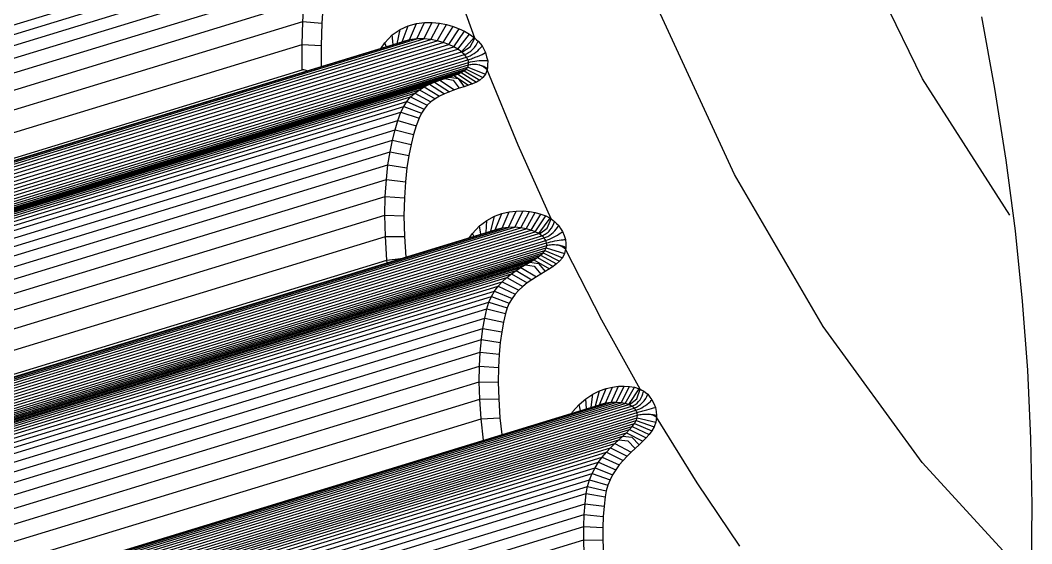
# Model space of a CAD drawing. Extents: x 594 to 813, y 174 to 240.
# Drawn here: x 735.7706 to 736.0576, y 231.335 to 231.4835 of the extents above; entities that cross this region are included whole.
import ezdxf

# ---------------------------------------------------------------- set-up
doc = ezdxf.new("R2010")
doc.units = 0
doc.header["$MEASUREMENT"] = 0
doc.layers.add('AC.REF(S). PIPING', color=3, linetype='CONTINUOUS', lineweight=30)
doc.layers.add('LG-AIRCON', color=3, linetype='CONTINUOUS')

# ---------------------------------------------------------------- blocks, each defined once
blk = doc.blocks.new('B1-Low Static-Isometric')
at = {"layer": 'LG-AIRCON', "color": 252, "linetype": 'Continuous'}
for p, q in [((4553.098, 4514.566), (4570.869, 4519.996)), ((4588, 4515.826), (4585.901, 4520.132)), ((4553.164, 4514.319), (4570.769, 4519.698)), ((4553.24, 4514.031), (4570.675, 4519.358)), ((4575.303, 4516.974), (4574.519, 4519.162)), ((4553.329, 4513.696), (4570.59, 4518.97)), ((4553.432, 4513.307), (4570.516, 4518.527)), ((4553.551, 4512.857), (4570.456, 4518.022)), ((4570.415, 4517.448), (4570.456, 4518.022)), ((4570.994, 4517.955), (4570.955, 4517.402)), ((4582.67, 4513.108), (4580.512, 4517.778)), ((4553.688, 4512.338), (4570.415, 4517.448)), ((4570.397, 4516.8), (4570.415, 4517.448)), ((4570.415, 4517.448), (4570.955, 4517.402)), ((4570.955, 4517.402), (4570.937, 4516.772)), ((4573.182, 4517.224), (4573.412, 4517.33)), ((4573.233, 4516.874), (4573.412, 4517.33)), ((4573.412, 4517.33), (4573.643, 4517.393)), ((4573.444, 4516.931), (4573.643, 4517.393)), ((4573.643, 4517.393), (4573.869, 4517.422)), ((4573.653, 4516.958), (4573.869, 4517.422)), ((4573.856, 4516.959), (4574.088, 4517.423)), ((4573.869, 4517.422), (4574.088, 4517.423)), ((4574.05, 4516.939), (4574.298, 4517.401)), ((4574.088, 4517.423), (4574.298, 4517.401)), ((4574.234, 4516.903), (4574.496, 4517.362)), ((4574.298, 4517.401), (4574.496, 4517.362)), ((4574.404, 4516.854), (4574.681, 4517.309)), ((4574.496, 4517.362), (4574.681, 4517.309)), ((4574.681, 4517.309), (4574.851, 4517.245)), ((4572.743, 4516.847), (4572.956, 4517.067)), ((4572.956, 4517.067), (4573.182, 4517.224)), ((4572.983, 4516.797), (4572.956, 4517.067)), ((4573.094, 4516.812), (4573.182, 4517.224)), ((4574.56, 4516.795), (4574.851, 4517.245)), ((4574.699, 4516.73), (4575.007, 4517.172)), ((4574.819, 4516.66), (4575.148, 4517.09)), ((4574.851, 4517.245), (4575.007, 4517.172)), ((4575.007, 4517.172), (4575.148, 4517.09)), ((4575.148, 4517.09), (4575.276, 4516.998)), ((4553.838, 4511.741), (4570.397, 4516.8)), ((4554.009, 4511), (4573.233, 4516.874)), ((4554.01, 4510.994), (4573.444, 4516.931)), ((4554.019, 4510.959), (4573.653, 4516.958)), ((4554.032, 4510.902), (4573.856, 4516.959)), ((4554.049, 4510.828), (4574.05, 4516.939)), ((4554.068, 4510.741), (4574.234, 4516.903)), ((4554.09, 4510.647), (4574.404, 4516.854)), ((4554.113, 4510.548), (4574.56, 4516.795)), ((4554.136, 4510.447), (4574.699, 4516.73)), ((4570.396, 4516.074), (4570.397, 4516.8)), ((4570.397, 4516.8), (4570.937, 4516.772)), ((4570.937, 4516.772), (4570.936, 4516.172)), ((4572.642, 4516.693), (4572.743, 4516.847)), ((4572.788, 4516.737), (4572.743, 4516.847)), ((4573.444, 4516.931), (4573.233, 4516.874)), ((4573.653, 4516.958), (4573.444, 4516.931)), ((4573.856, 4516.959), (4573.653, 4516.958)), ((4574.05, 4516.939), (4573.856, 4516.959)), ((4574.234, 4516.903), (4574.05, 4516.939)), ((4574.404, 4516.854), (4574.234, 4516.903)), ((4574.56, 4516.795), (4574.404, 4516.854)), ((4574.699, 4516.73), (4574.56, 4516.795)), ((4574.819, 4516.66), (4574.699, 4516.73)), ((4574.921, 4516.587), (4575.276, 4516.998)), ((4574.934, 4516.575), (4575.165, 4516.73)), ((4575.165, 4516.73), (4575.303, 4516.974)), ((4575.24, 4516.661), (4575.291, 4516.716)), ((4575.276, 4516.998), (4575.303, 4516.974)), ((4575.291, 4516.716), (4575.335, 4516.774)), ((4575.303, 4516.974), (4575.348, 4516.932)), ((4575.335, 4516.774), (4575.369, 4516.833)), ((4575.348, 4516.932), (4575.393, 4516.891)), ((4575.369, 4516.833), (4575.393, 4516.891)), ((4575.393, 4516.891), (4575.448, 4516.823)), ((4575.448, 4516.823), (4575.503, 4516.755)), ((4575.464, 4516.702), (4575.484, 4516.727)), ((4575.484, 4516.727), (4575.501, 4516.751)), ((4575.501, 4516.751), (4575.502, 4516.753)), ((4575.502, 4516.753), (4575.503, 4516.755)), ((4575.503, 4516.755), (4575.554, 4516.661)), ((4554.159, 4510.347), (4574.819, 4516.66)), ((4554.182, 4510.25), (4574.921, 4516.587)), ((4554.203, 4510.157), (4575.003, 4516.512)), ((4554.223, 4510.069), (4575.065, 4516.437)), ((4574.921, 4516.587), (4574.819, 4516.66)), ((4574.934, 4516.575), (4574.921, 4516.587)), ((4574.968, 4516.544), (4574.934, 4516.575)), ((4575.003, 4516.512), (4574.968, 4516.544)), ((4575.003, 4516.512), (4575.033, 4516.522)), ((4575.003, 4516.512), (4575.003, 4516.512)), ((4575.034, 4516.474), (4575.003, 4516.512)), ((4575.033, 4516.522), (4575.063, 4516.535)), ((4575.065, 4516.437), (4575.034, 4516.474)), ((4575.063, 4516.535), (4575.093, 4516.551)), ((4575.065, 4516.437), (4575.116, 4516.455)), ((4575.065, 4516.437), (4575.065, 4516.437)), ((4575.065, 4516.437), (4575.065, 4516.437)), ((4575.084, 4516.402), (4575.065, 4516.437)), ((4575.093, 4516.551), (4575.124, 4516.569)), ((4575.116, 4516.455), (4575.17, 4516.48)), ((4575.124, 4516.569), (4575.154, 4516.589)), ((4575.154, 4516.589), (4575.184, 4516.611)), ((4575.17, 4516.48), (4575.225, 4516.509)), ((4575.184, 4516.611), (4575.213, 4516.635)), ((4575.213, 4516.635), (4575.24, 4516.661)), ((4575.225, 4516.509), (4575.28, 4516.543)), ((4575.27, 4516.419), (4575.305, 4516.433)), ((4575.28, 4516.543), (4575.332, 4516.58)), ((4575.305, 4516.433), (4575.341, 4516.447)), ((4575.332, 4516.58), (4575.381, 4516.619)), ((4575.341, 4516.447), (4575.375, 4516.461)), ((4575.375, 4516.461), (4575.443, 4516.489)), ((4575.381, 4516.619), (4575.426, 4516.66)), ((4575.426, 4516.66), (4575.464, 4516.702)), ((4575.443, 4516.489), (4575.505, 4516.517)), ((4575.505, 4516.517), (4575.559, 4516.544)), ((4575.554, 4516.661), (4575.604, 4516.568)), ((4575.559, 4516.544), (4575.604, 4516.568)), ((4575.604, 4516.568), (4575.635, 4516.451)), ((4575.635, 4516.451), (4575.665, 4516.334)), ((4554.242, 4509.988), (4575.105, 4516.362)), ((4554.259, 4509.914), (4575.124, 4516.289)), ((4554.274, 4509.849), (4575.122, 4516.219)), ((4554.286, 4509.797), (4575.099, 4516.156)), ((4575.056, 4516.099), (4575.099, 4516.156)), ((4575.103, 4516.367), (4575.084, 4516.402)), ((4575.099, 4516.156), (4575.122, 4516.219)), ((4575.099, 4516.156), (4575.604, 4515.96)), ((4575.104, 4516.365), (4575.103, 4516.367)), ((4575.105, 4516.362), (4575.104, 4516.365)), ((4575.105, 4516.362), (4575.136, 4516.372)), ((4575.115, 4516.326), (4575.105, 4516.362)), ((4575.124, 4516.289), (4575.115, 4516.326)), ((4575.122, 4516.219), (4575.123, 4516.254)), ((4575.122, 4516.219), (4575.155, 4516.227)), ((4575.122, 4516.219), (4575.122, 4516.219)), ((4575.123, 4516.254), (4575.124, 4516.289)), ((4575.124, 4516.289), (4575.177, 4516.303)), ((4575.124, 4516.289), (4575.124, 4516.289)), ((4575.124, 4516.289), (4575.124, 4516.289)), ((4575.136, 4516.372), (4575.167, 4516.383)), ((4575.155, 4516.227), (4575.189, 4516.233)), ((4575.167, 4516.383), (4575.201, 4516.394)), ((4575.177, 4516.303), (4575.234, 4516.316)), ((4575.189, 4516.233), (4575.226, 4516.237)), ((4575.201, 4516.394), (4575.235, 4516.406)), ((4575.226, 4516.237), (4575.264, 4516.239)), ((4575.234, 4516.316), (4575.296, 4516.326)), ((4575.235, 4516.406), (4575.27, 4516.419)), ((4575.264, 4516.239), (4575.303, 4516.238)), ((4575.296, 4516.326), (4575.358, 4516.334)), ((4575.303, 4516.238), (4575.343, 4516.235)), ((4575.343, 4516.235), (4575.383, 4516.229)), ((4575.358, 4516.334), (4575.422, 4516.34)), ((4575.383, 4516.229), (4575.422, 4516.222)), ((4575.422, 4516.34), (4575.484, 4516.344)), ((4575.548, 4516.161), (4575.422, 4516.222)), ((4575.422, 4516.222), (4575.49, 4516.203)), ((4575.484, 4516.344), (4575.543, 4516.344)), ((4575.49, 4516.203), (4575.554, 4516.178)), ((4575.543, 4516.344), (4575.598, 4516.342)), ((4575.647, 4516.078), (4575.548, 4516.161)), ((4575.554, 4516.178), (4575.584, 4516.164)), ((4575.584, 4516.164), (4575.611, 4516.149)), ((4575.598, 4516.342), (4575.632, 4516.339)), ((4575.611, 4516.149), (4575.637, 4516.132)), ((4575.632, 4516.339), (4575.662, 4516.334)), ((4575.663, 4516.224), (4575.66, 4516.115)), ((4575.662, 4516.334), (4575.664, 4516.334)), ((4575.665, 4516.334), (4575.663, 4516.224)), ((4575.664, 4516.334), (4575.665, 4516.334)), ((4553.994, 4511.063), (4570.396, 4516.074)), ((4554.295, 4509.756), (4575.056, 4516.099)), ((4554.302, 4509.726), (4574.993, 4516.048)), ((4554.307, 4509.705), (4574.913, 4516.001)), ((4554.31, 4509.692), (4574.816, 4515.957)), ((4554.312, 4509.685), (4574.704, 4515.916)), ((4554.312, 4509.682), (4574.579, 4515.874)), ((4570.403, 4516.076), (4570.396, 4516.074)), ((4570.41, 4516.077), (4570.403, 4516.076)), ((4570.447, 4516.079), (4570.41, 4516.077)), ((4570.484, 4516.073), (4570.447, 4516.079)), ((4570.538, 4516.052), (4570.484, 4516.073)), ((4574.445, 4515.831), (4574.579, 4515.874)), ((4574.579, 4515.874), (4574.704, 4515.916)), ((4574.579, 4515.874), (4574.824, 4515.831)), ((4574.704, 4515.916), (4574.816, 4515.957)), ((4574.704, 4515.916), (4575.119, 4515.641)), ((4574.816, 4515.957), (4574.913, 4516.001)), ((4574.816, 4515.957), (4575.237, 4515.685)), ((4574.913, 4516.001), (4574.993, 4516.048)), ((4574.913, 4516.001), (4575.344, 4515.733)), ((4574.993, 4516.048), (4575.056, 4516.099)), ((4574.993, 4516.048), (4575.441, 4515.789)), ((4575.056, 4516.099), (4575.528, 4515.86)), ((4575.528, 4515.86), (4575.441, 4515.789)), ((4575.604, 4515.96), (4575.528, 4515.86)), ((4575.647, 4516.078), (4575.604, 4515.96)), ((4575.637, 4516.132), (4575.66, 4516.115)), ((4575.653, 4516.096), (4575.647, 4516.078)), ((4576.525, 4513.941), (4575.647, 4516.078)), ((4575.66, 4516.115), (4575.653, 4516.096)), ((4554.313, 4509.68), (4574.445, 4515.831)), ((4554.314, 4509.676), (4574.303, 4515.784)), ((4554.315, 4509.668), (4574.157, 4515.73)), ((4554.319, 4509.653), (4574.009, 4515.669)), ((4554.325, 4509.628), (4573.864, 4515.598)), ((4573.725, 4515.515), (4573.864, 4515.598)), ((4573.864, 4515.598), (4574.009, 4515.669)), ((4573.864, 4515.598), (4574.299, 4515.332)), ((4574.009, 4515.669), (4574.157, 4515.73)), ((4574.009, 4515.669), (4574.435, 4515.399)), ((4574.157, 4515.73), (4574.303, 4515.784)), ((4574.157, 4515.73), (4574.576, 4515.457)), ((4574.303, 4515.784), (4574.445, 4515.831)), ((4574.303, 4515.784), (4574.718, 4515.509)), ((4574.445, 4515.831), (4574.689, 4515.788)), ((4574.689, 4515.788), (4574.857, 4515.555)), ((4574.824, 4515.831), (4574.993, 4515.599)), ((4574.993, 4515.599), (4574.857, 4515.555)), ((4575.119, 4515.641), (4574.993, 4515.599)), ((4575.237, 4515.685), (4575.119, 4515.641)), ((4575.344, 4515.733), (4575.237, 4515.685)), ((4575.441, 4515.789), (4575.344, 4515.733)), ((4590.477, 4511.961), (4588, 4515.826)), ((4554.333, 4509.591), (4573.725, 4515.515)), ((4554.345, 4509.538), (4573.594, 4515.419)), ((4554.361, 4509.47), (4573.476, 4515.31)), ((4573.371, 4515.185), (4573.476, 4515.31)), ((4573.476, 4515.31), (4573.594, 4515.419)), ((4573.476, 4515.31), (4573.948, 4515.072)), ((4573.594, 4515.419), (4573.725, 4515.515)), ((4573.594, 4515.419), (4574.052, 4515.169)), ((4573.725, 4515.515), (4574.17, 4515.256)), ((4574.299, 4515.332), (4574.17, 4515.256)), ((4574.435, 4515.399), (4574.299, 4515.332)), ((4574.576, 4515.457), (4574.435, 4515.399)), ((4574.718, 4515.509), (4574.576, 4515.457)), ((4574.857, 4515.555), (4574.718, 4515.509)), ((4554.383, 4509.383), (4573.371, 4515.185)), ((4554.406, 4509.276), (4573.28, 4515.042)), ((4573.203, 4514.876), (4573.28, 4515.042)), ((4573.28, 4515.042), (4573.371, 4515.185)), ((4573.28, 4515.042), (4573.782, 4514.847)), ((4573.371, 4515.185), (4573.858, 4514.965)), ((4573.948, 4515.072), (4573.858, 4514.965)), ((4574.052, 4515.169), (4573.948, 4515.072)), ((4574.17, 4515.256), (4574.052, 4515.169)), ((4554.437, 4509.143), (4573.203, 4514.876)), ((4573.118, 4514.64), (4573.203, 4514.876)), ((4573.203, 4514.876), (4573.717, 4514.707)), ((4573.717, 4514.707), (4573.639, 4514.489)), ((4573.782, 4514.847), (4573.717, 4514.707)), ((4573.858, 4514.965), (4573.782, 4514.847)), ((4554.477, 4508.944), (4573.118, 4514.64)), ((4573.037, 4514.377), (4573.118, 4514.64)), ((4573.118, 4514.64), (4573.639, 4514.489)), ((4573.639, 4514.489), (4573.562, 4514.24)), ((4554.524, 4508.721), (4573.037, 4514.377)), ((4572.961, 4514.084), (4573.037, 4514.377)), ((4573.037, 4514.377), (4573.562, 4514.24)), ((4573.562, 4514.24), (4573.491, 4513.963)), ((4554.579, 4508.467), (4572.961, 4514.084)), ((4572.893, 4513.755), (4572.961, 4514.084)), ((4572.961, 4514.084), (4573.491, 4513.963)), ((4573.491, 4513.963), (4573.427, 4513.652)), ((4577.467, 4511.849), (4576.525, 4513.941)), ((4554.641, 4508.178), (4572.893, 4513.755)), ((4572.835, 4513.384), (4572.893, 4513.755)), ((4572.893, 4513.755), (4573.427, 4513.652)), ((4573.427, 4513.652), (4573.371, 4513.3)), ((4554.711, 4507.846), (4572.835, 4513.384)), ((4572.789, 4512.964), (4572.835, 4513.384)), ((4572.835, 4513.384), (4573.371, 4513.3)), ((4573.371, 4513.3), (4573.328, 4512.901)), ((4585.181, 4508.797), (4582.67, 4513.108)), ((4554.793, 4507.466), (4572.789, 4512.964)), ((4572.759, 4512.491), (4572.789, 4512.964)), ((4572.789, 4512.964), (4573.328, 4512.901)), ((4573.328, 4512.901), (4573.299, 4512.449)), ((4554.886, 4507.03), (4572.759, 4512.491)), ((4572.748, 4511.956), (4572.759, 4512.491)), ((4572.759, 4512.491), (4573.299, 4512.449)), ((4573.299, 4512.449), (4573.289, 4511.936)), ((4554.977, 4506.526), (4572.748, 4511.956)), ((4572.762, 4511.355), (4572.748, 4511.956)), ((4572.748, 4511.956), (4573.289, 4511.936)), ((4573.289, 4511.936), (4573.302, 4511.356)), ((4575.641, 4511.81), (4575.854, 4511.925)), ((4575.753, 4511.506), (4575.854, 4511.925)), ((4575.854, 4511.925), (4576.066, 4512.003)), ((4575.88, 4511.544), (4576.066, 4512.003)), ((4576.066, 4512.003), (4576.274, 4512.051)), ((4576.072, 4511.589), (4576.274, 4512.051)), ((4576.259, 4511.61), (4576.475, 4512.074)), ((4576.274, 4512.051), (4576.475, 4512.074)), ((4576.436, 4511.612), (4576.666, 4512.077)), ((4576.475, 4512.074), (4576.666, 4512.077)), ((4576.602, 4511.599), (4576.846, 4512.062)), ((4576.666, 4512.077), (4576.846, 4512.062)), ((4576.755, 4511.572), (4577.014, 4512.032)), ((4576.846, 4512.062), (4577.014, 4512.032)), ((4576.893, 4511.534), (4577.169, 4511.99)), ((4577.014, 4512.032), (4577.169, 4511.99)), ((4577.014, 4511.487), (4577.31, 4511.935)), ((4577.117, 4511.434), (4577.44, 4511.868)), ((4577.169, 4511.99), (4577.31, 4511.935)), ((4577.31, 4511.935), (4577.44, 4511.868)), ((4577.352, 4511.587), (4577.467, 4511.849)), ((4577.44, 4511.868), (4577.467, 4511.849)), ((4577.467, 4511.849), (4577.514, 4511.815)), ((4555.212, 4505.216), (4576.072, 4511.589)), ((4555.218, 4505.182), (4576.259, 4511.61)), ((4555.227, 4505.133), (4576.436, 4511.612)), ((4555.238, 4505.071), (4576.602, 4511.599)), ((4555.251, 4505.001), (4576.755, 4511.572)), ((4575.232, 4511.44), (4575.431, 4511.652)), ((4575.431, 4511.652), (4575.641, 4511.81)), ((4575.469, 4511.419), (4575.431, 4511.652)), ((4575.622, 4511.466), (4575.641, 4511.81)), ((4576.072, 4511.589), (4575.88, 4511.544)), ((4576.259, 4511.61), (4576.072, 4511.589)), ((4576.436, 4511.612), (4576.259, 4511.61)), ((4576.602, 4511.599), (4576.436, 4511.612)), ((4576.755, 4511.572), (4576.602, 4511.599)), ((4576.893, 4511.534), (4576.755, 4511.572)), ((4577.13, 4511.425), (4577.352, 4511.587)), ((4577.43, 4511.532), (4577.476, 4511.591)), ((4577.476, 4511.591), (4577.514, 4511.654)), ((4577.514, 4511.815), (4577.56, 4511.782)), ((4577.514, 4511.654), (4577.542, 4511.719)), ((4577.542, 4511.719), (4577.56, 4511.782)), ((4577.56, 4511.782), (4577.619, 4511.724)), ((4577.571, 4511.51), (4577.611, 4511.557)), ((4577.611, 4511.557), (4577.645, 4511.604)), ((4577.619, 4511.724), (4577.678, 4511.666)), ((4577.645, 4511.604), (4577.662, 4511.633)), ((4577.662, 4511.633), (4577.676, 4511.661)), ((4577.676, 4511.661), (4577.677, 4511.663)), ((4577.677, 4511.663), (4577.678, 4511.666)), ((4577.678, 4511.666), (4577.734, 4511.58)), ((4577.734, 4511.58), (4577.79, 4511.494)), ((4555.08, 4505.953), (4572.762, 4511.355)), ((4555.21, 4505.229), (4575.88, 4511.544)), ((4555.264, 4504.926), (4576.893, 4511.534)), ((4555.278, 4504.847), (4577.014, 4511.487)), ((4555.293, 4504.766), (4577.117, 4511.434)), ((4555.307, 4504.685), (4577.202, 4511.374)), ((4555.322, 4504.605), (4577.267, 4511.31)), ((4572.762, 4511.355), (4573.302, 4511.356)), ((4572.803, 4510.682), (4572.762, 4511.355)), ((4573.302, 4511.356), (4573.338, 4510.768)), ((4575.152, 4511.322), (4575.232, 4511.44)), ((4575.268, 4511.358), (4575.232, 4511.44)), ((4577.014, 4511.487), (4576.893, 4511.534)), ((4577.117, 4511.434), (4577.014, 4511.487)), ((4577.13, 4511.425), (4577.117, 4511.434)), ((4577.166, 4511.4), (4577.13, 4511.425)), ((4577.202, 4511.374), (4577.166, 4511.4)), ((4577.202, 4511.374), (4577.231, 4511.385)), ((4577.234, 4511.342), (4577.202, 4511.374)), ((4577.231, 4511.385), (4577.261, 4511.398)), ((4577.267, 4511.31), (4577.234, 4511.342)), ((4577.261, 4511.398), (4577.291, 4511.414)), ((4577.267, 4511.31), (4577.318, 4511.329)), ((4577.267, 4511.31), (4577.267, 4511.31)), ((4577.288, 4511.278), (4577.267, 4511.31)), ((4577.309, 4511.246), (4577.288, 4511.278)), ((4577.291, 4511.414), (4577.32, 4511.433)), ((4577.312, 4511.242), (4577.364, 4511.259)), ((4577.318, 4511.329), (4577.371, 4511.355)), ((4577.32, 4511.433), (4577.349, 4511.455)), ((4577.349, 4511.455), (4577.377, 4511.478)), ((4577.364, 4511.259), (4577.419, 4511.28)), ((4577.371, 4511.355), (4577.424, 4511.387)), ((4577.377, 4511.478), (4577.404, 4511.504)), ((4577.404, 4511.504), (4577.43, 4511.532)), ((4577.419, 4511.28), (4577.476, 4511.305)), ((4577.424, 4511.387), (4577.476, 4511.424)), ((4577.476, 4511.424), (4577.525, 4511.466)), ((4577.476, 4511.305), (4577.534, 4511.332)), ((4577.525, 4511.466), (4577.571, 4511.51)), ((4577.534, 4511.332), (4577.59, 4511.362)), ((4577.59, 4511.362), (4577.644, 4511.392)), ((4577.644, 4511.392), (4577.695, 4511.423)), ((4577.695, 4511.423), (4577.74, 4511.454)), ((4577.74, 4511.454), (4577.765, 4511.473)), ((4577.751, 4511.256), (4577.805, 4511.261)), ((4577.765, 4511.473), (4577.788, 4511.492)), ((4577.788, 4511.492), (4577.789, 4511.493)), ((4577.789, 4511.493), (4577.79, 4511.494)), ((4577.79, 4511.494), (4577.83, 4511.38)), ((4577.805, 4511.261), (4577.837, 4511.264)), ((4577.83, 4511.38), (4577.87, 4511.266)), ((4577.837, 4511.264), (4577.867, 4511.265)), ((4577.867, 4511.265), (4577.868, 4511.265)), ((4577.868, 4511.265), (4577.87, 4511.266)), ((4577.87, 4511.266), (4577.877, 4511.152)), ((4555.336, 4504.527), (4577.312, 4511.242)), ((4555.349, 4504.452), (4577.337, 4511.17)), ((4555.362, 4504.382), (4577.341, 4511.097)), ((4555.373, 4504.32), (4577.325, 4511.027)), ((4577.289, 4510.959), (4577.325, 4511.027)), ((4577.311, 4511.244), (4577.309, 4511.246)), ((4577.312, 4511.242), (4577.311, 4511.244)), ((4577.324, 4511.206), (4577.312, 4511.242)), ((4577.337, 4511.17), (4577.324, 4511.206)), ((4577.325, 4511.027), (4577.341, 4511.097)), ((4577.325, 4511.027), (4577.845, 4510.867)), ((4577.337, 4511.17), (4577.389, 4511.185)), ((4577.337, 4511.17), (4577.337, 4511.17)), ((4577.337, 4511.17), (4577.337, 4511.17)), ((4577.339, 4511.133), (4577.337, 4511.17)), ((4577.341, 4511.097), (4577.339, 4511.133)), ((4577.341, 4511.097), (4577.374, 4511.106)), ((4577.341, 4511.097), (4577.341, 4511.097)), ((4577.374, 4511.106), (4577.408, 4511.113)), ((4577.389, 4511.185), (4577.446, 4511.199)), ((4577.408, 4511.113), (4577.445, 4511.118)), ((4577.445, 4511.118), (4577.483, 4511.121)), ((4577.446, 4511.199), (4577.507, 4511.213)), ((4577.483, 4511.121), (4577.523, 4511.122)), ((4577.507, 4511.213), (4577.569, 4511.226)), ((4577.523, 4511.122), (4577.563, 4511.122)), ((4577.563, 4511.122), (4577.603, 4511.119)), ((4577.569, 4511.226), (4577.632, 4511.238)), ((4577.603, 4511.119), (4577.643, 4511.115)), ((4577.632, 4511.238), (4577.693, 4511.248)), ((4577.772, 4511.067), (4577.643, 4511.115)), ((4577.643, 4511.115), (4577.712, 4511.103)), ((4577.693, 4511.248), (4577.751, 4511.256)), ((4577.712, 4511.103), (4577.777, 4511.086)), ((4577.875, 4510.997), (4577.772, 4511.067)), ((4577.777, 4511.086), (4577.807, 4511.075)), ((4577.807, 4511.075), (4577.835, 4511.064)), ((4577.835, 4511.064), (4577.861, 4511.051)), ((4577.875, 4510.997), (4577.845, 4510.867)), ((4577.861, 4511.051), (4577.884, 4511.038)), ((4577.88, 4511.018), (4577.875, 4510.997)), ((4578.903, 4508.979), (4577.875, 4510.997)), ((4577.877, 4511.152), (4577.884, 4511.038)), ((4577.884, 4511.038), (4577.88, 4511.018)), ((4555.383, 4504.266), (4577.289, 4510.959)), ((4555.391, 4504.219), (4577.234, 4510.892)), ((4555.399, 4504.177), (4577.162, 4510.827)), ((4555.405, 4504.141), (4577.074, 4510.761)), ((4555.411, 4504.107), (4576.971, 4510.694)), ((4572.803, 4510.682), (4573.194, 4510.724)), ((4576.857, 4510.624), (4576.971, 4510.694)), ((4576.971, 4510.694), (4577.074, 4510.761)), ((4576.971, 4510.694), (4577.414, 4510.433)), ((4577.074, 4510.761), (4577.162, 4510.827)), ((4577.074, 4510.761), (4577.522, 4510.504)), ((4577.162, 4510.827), (4577.234, 4510.892)), ((4577.162, 4510.827), (4577.62, 4510.576)), ((4577.234, 4510.892), (4577.289, 4510.959)), ((4577.234, 4510.892), (4577.706, 4510.655)), ((4577.289, 4510.959), (4577.782, 4510.747)), ((4577.782, 4510.747), (4577.706, 4510.655)), ((4577.845, 4510.867), (4577.782, 4510.747)), ((4555.197, 4505.302), (4572.803, 4510.682)), ((4555.417, 4504.074), (4576.857, 4510.624)), ((4555.423, 4504.04), (4576.734, 4510.551)), ((4555.43, 4504.002), (4576.603, 4510.471)), ((4572.81, 4510.606), (4572.803, 4510.682)), ((4576.469, 4510.385), (4576.603, 4510.471)), ((4576.603, 4510.471), (4576.734, 4510.551)), ((4576.603, 4510.471), (4577.045, 4510.21)), ((4576.734, 4510.551), (4576.857, 4510.624)), ((4576.734, 4510.551), (4576.985, 4510.511)), ((4576.857, 4510.624), (4577.11, 4510.585)), ((4576.985, 4510.511), (4577.173, 4510.287)), ((4577.11, 4510.585), (4577.298, 4510.362)), ((4577.414, 4510.433), (4577.298, 4510.362)), ((4577.522, 4510.504), (4577.414, 4510.433)), ((4577.62, 4510.576), (4577.522, 4510.504)), ((4577.706, 4510.655), (4577.62, 4510.576)), ((4555.438, 4503.959), (4576.469, 4510.385)), ((4555.447, 4503.908), (4576.335, 4510.29)), ((4555.458, 4503.847), (4576.204, 4510.186)), ((4576.079, 4510.07), (4576.204, 4510.186)), ((4576.204, 4510.186), (4576.335, 4510.29)), ((4576.204, 4510.186), (4576.664, 4509.937)), ((4576.335, 4510.29), (4576.469, 4510.385)), ((4576.335, 4510.29), (4576.787, 4510.036)), ((4576.469, 4510.385), (4576.915, 4510.126)), ((4576.915, 4510.126), (4576.787, 4510.036)), ((4577.045, 4510.21), (4576.915, 4510.126)), ((4577.173, 4510.287), (4577.045, 4510.21)), ((4577.298, 4510.362), (4577.173, 4510.287)), ((4555.471, 4503.774), (4576.079, 4510.07)), ((4555.486, 4503.687), (4575.964, 4509.943)), ((4575.861, 4509.804), (4575.964, 4509.943)), ((4575.964, 4509.943), (4576.079, 4510.07)), ((4575.964, 4509.943), (4576.444, 4509.716)), ((4576.079, 4510.07), (4576.548, 4509.83)), ((4576.548, 4509.83), (4576.444, 4509.716)), ((4576.664, 4509.937), (4576.548, 4509.83)), ((4576.787, 4510.036), (4576.664, 4509.937)), ((4555.505, 4503.584), (4575.861, 4509.804)), ((4555.526, 4503.466), (4575.773, 4509.652)), ((4575.7, 4509.486), (4575.773, 4509.652)), ((4575.773, 4509.652), (4575.861, 4509.804)), ((4575.773, 4509.652), (4576.278, 4509.463)), ((4575.861, 4509.804), (4576.354, 4509.593)), ((4576.354, 4509.593), (4576.278, 4509.463)), ((4576.444, 4509.716), (4576.354, 4509.593)), ((4555.55, 4503.33), (4575.7, 4509.486)), ((4555.579, 4503.168), (4575.641, 4509.298)), ((4575.582, 4509.035), (4575.641, 4509.298)), ((4575.641, 4509.298), (4575.7, 4509.486)), ((4575.641, 4509.298), (4576.168, 4509.166)), ((4575.7, 4509.486), (4576.217, 4509.325)), ((4576.217, 4509.325), (4576.168, 4509.166)), ((4576.278, 4509.463), (4576.217, 4509.325)), ((4555.621, 4502.936), (4575.582, 4509.035)), ((4575.529, 4508.746), (4575.582, 4509.035)), ((4575.582, 4509.035), (4576.113, 4508.924)), ((4576.168, 4509.166), (4576.113, 4508.924)), ((4579.987, 4507.02), (4578.903, 4508.979)), ((4555.667, 4502.678), (4575.529, 4508.746)), ((4575.484, 4508.427), (4575.529, 4508.746)), ((4575.529, 4508.746), (4576.063, 4508.651)), ((4576.113, 4508.924), (4576.063, 4508.651)), ((4587.988, 4504.944), (4585.181, 4508.797)), ((4555.719, 4502.388), (4575.484, 4508.427)), ((4575.449, 4508.072), (4575.484, 4508.427)), ((4575.484, 4508.427), (4576.021, 4508.35)), ((4576.063, 4508.651), (4576.021, 4508.35)), ((4576.021, 4508.35), (4575.988, 4508.014)), ((4555.778, 4502.062), (4575.449, 4508.072)), ((4575.428, 4507.677), (4575.449, 4508.072)), ((4575.449, 4508.072), (4575.988, 4508.014)), ((4575.988, 4508.014), (4575.968, 4507.639)), ((4555.842, 4501.693), (4575.428, 4507.677)), ((4575.422, 4507.234), (4575.428, 4507.677)), ((4575.428, 4507.677), (4575.968, 4507.639)), ((4575.968, 4507.639), (4575.962, 4507.217)), ((4555.899, 4501.269), (4575.422, 4507.234)), ((4575.437, 4506.738), (4575.422, 4507.234)), ((4575.422, 4507.234), (4575.962, 4507.217)), ((4575.962, 4507.217), (4575.976, 4506.744)), ((4578.643, 4506.878), (4578.836, 4506.973)), ((4578.722, 4506.546), (4578.836, 4506.973)), ((4578.836, 4506.973), (4579.025, 4507.04)), ((4578.838, 4506.581), (4579.025, 4507.04)), ((4579.006, 4506.621), (4579.206, 4507.083)), ((4579.025, 4507.04), (4579.206, 4507.083)), ((4579.165, 4506.643), (4579.379, 4507.107)), ((4579.206, 4507.083), (4579.379, 4507.107)), ((4579.313, 4506.648), (4579.541, 4507.112)), ((4579.379, 4507.107), (4579.541, 4507.112)), ((4579.447, 4506.639), (4579.691, 4507.102)), ((4579.541, 4507.112), (4579.691, 4507.102)), ((4579.566, 4506.617), (4579.83, 4507.076)), ((4579.669, 4506.583), (4579.959, 4507.034)), ((4579.691, 4507.102), (4579.83, 4507.076)), ((4579.83, 4507.076), (4579.959, 4507.034)), ((4579.895, 4506.744), (4579.987, 4507.02)), ((4579.959, 4507.034), (4579.987, 4507.02)), ((4579.987, 4507.02), (4580.034, 4506.996)), ((4580.034, 4506.996), (4580.082, 4506.972)), ((4580.076, 4506.93), (4580.081, 4506.965)), ((4580.081, 4506.968), (4580.082, 4506.972)), ((4580.081, 4506.965), (4580.081, 4506.968)), ((4580.082, 4506.972), (4580.143, 4506.924)), ((4555.962, 4500.788), (4575.437, 4506.738)), ((4575.437, 4506.738), (4575.976, 4506.744)), ((4575.475, 4506.183), (4575.437, 4506.738)), ((4575.976, 4506.744), (4576.013, 4506.212)), ((4578.257, 4506.588), (4578.449, 4506.752)), ((4578.449, 4506.752), (4578.643, 4506.878)), ((4578.466, 4506.467), (4578.449, 4506.752)), ((4578.602, 4506.509), (4578.643, 4506.878)), ((4579.682, 4506.577), (4579.895, 4506.744)), ((4579.902, 4506.627), (4579.946, 4506.671)), ((4579.946, 4506.671), (4579.986, 4506.722)), ((4579.986, 4506.722), (4580.02, 4506.777)), ((4580.02, 4506.777), (4580.048, 4506.835)), ((4580.048, 4506.835), (4580.068, 4506.894)), ((4580.057, 4506.64), (4580.107, 4506.696)), ((4580.068, 4506.894), (4580.076, 4506.93)), ((4580.107, 4506.696), (4580.149, 4506.756)), ((4580.143, 4506.924), (4580.204, 4506.876)), ((4580.149, 4506.756), (4580.182, 4506.816)), ((4580.182, 4506.816), (4580.204, 4506.876)), ((4580.204, 4506.876), (4580.265, 4506.8)), ((4580.24, 4506.635), (4580.281, 4506.673)), ((4580.265, 4506.8), (4580.326, 4506.723)), ((4580.281, 4506.673), (4580.304, 4506.697)), ((4580.304, 4506.697), (4580.324, 4506.721)), ((4580.324, 4506.721), (4580.325, 4506.722)), ((4580.325, 4506.722), (4580.326, 4506.723)), ((4580.326, 4506.723), (4580.374, 4506.614)), ((4556.114, 4499.638), (4578.838, 4506.581)), ((4556.115, 4499.628), (4579.006, 4506.621)), ((4556.119, 4499.602), (4579.165, 4506.643)), ((4556.124, 4499.563), (4579.313, 4506.648)), ((4556.131, 4499.515), (4579.447, 4506.639)), ((4556.138, 4499.459), (4579.566, 4506.617)), ((4556.146, 4499.396), (4579.669, 4506.583)), ((4556.155, 4499.33), (4579.755, 4506.54)), ((4556.164, 4499.259), (4579.822, 4506.488)), ((4556.174, 4499.186), (4579.872, 4506.427)), ((4578.072, 4506.379), (4578.257, 4506.588)), ((4578.302, 4506.417), (4578.257, 4506.588)), ((4579.006, 4506.621), (4578.838, 4506.581)), ((4579.165, 4506.643), (4579.006, 4506.621)), ((4579.313, 4506.648), (4579.165, 4506.643)), ((4579.447, 4506.639), (4579.313, 4506.648)), ((4579.566, 4506.617), (4579.447, 4506.639)), ((4579.669, 4506.583), (4579.566, 4506.617)), ((4579.682, 4506.577), (4579.669, 4506.583)), ((4579.718, 4506.558), (4579.682, 4506.577)), ((4579.755, 4506.54), (4579.718, 4506.558)), ((4579.755, 4506.54), (4579.805, 4506.56)), ((4579.789, 4506.514), (4579.755, 4506.54)), ((4579.822, 4506.488), (4579.789, 4506.514)), ((4579.805, 4506.56), (4579.855, 4506.589)), ((4579.823, 4506.488), (4579.822, 4506.488)), ((4579.823, 4506.488), (4579.852, 4506.498)), ((4579.846, 4506.459), (4579.823, 4506.488)), ((4579.869, 4506.43), (4579.846, 4506.459)), ((4579.852, 4506.498), (4579.882, 4506.511)), ((4579.855, 4506.589), (4579.902, 4506.627)), ((4579.87, 4506.429), (4579.869, 4506.43)), ((4579.872, 4506.427), (4579.87, 4506.429)), ((4579.872, 4506.427), (4579.923, 4506.445)), ((4579.887, 4506.392), (4579.872, 4506.427)), ((4579.882, 4506.511), (4579.913, 4506.527)), ((4579.902, 4506.358), (4579.887, 4506.392)), ((4579.913, 4506.527), (4579.943, 4506.546)), ((4579.923, 4506.445), (4579.977, 4506.468)), ((4579.943, 4506.546), (4579.973, 4506.566)), ((4579.965, 4506.377), (4579.999, 4506.387)), ((4579.973, 4506.566), (4580.002, 4506.589)), ((4579.977, 4506.468), (4580.033, 4506.495)), ((4579.999, 4506.387), (4580.034, 4506.397)), ((4580.002, 4506.589), (4580.03, 4506.613)), ((4580.03, 4506.613), (4580.057, 4506.64)), ((4580.033, 4506.495), (4580.088, 4506.527)), ((4580.034, 4506.397), (4580.07, 4506.407)), ((4580.07, 4506.407), (4580.106, 4506.418)), ((4580.088, 4506.527), (4580.142, 4506.561)), ((4580.106, 4506.418), (4580.143, 4506.428)), ((4580.142, 4506.561), (4580.193, 4506.597)), ((4580.143, 4506.428), (4580.179, 4506.439)), ((4580.179, 4506.439), (4580.25, 4506.458)), ((4580.193, 4506.597), (4580.24, 4506.635)), ((4580.25, 4506.458), (4580.315, 4506.476)), ((4580.315, 4506.476), (4580.373, 4506.492)), ((4580.373, 4506.492), (4580.422, 4506.504)), ((4580.374, 4506.614), (4580.422, 4506.504)), ((4580.422, 4506.504), (4580.44, 4506.388)), ((4580.44, 4506.388), (4580.457, 4506.272)), ((4556.034, 4500.244), (4575.475, 4506.183)), ((4556.184, 4499.111), (4579.902, 4506.358)), ((4556.194, 4499.037), (4579.912, 4506.284)), ((4556.203, 4498.967), (4579.903, 4506.208)), ((4556.212, 4498.9), (4579.876, 4506.13)), ((4575.475, 4506.183), (4576.013, 4506.212)), ((4575.541, 4505.574), (4575.475, 4506.183)), ((4576.013, 4506.212), (4576.065, 4505.734)), ((4578.047, 4506.339), (4578.072, 4506.379)), ((4579.83, 4506.049), (4579.876, 4506.13)), ((4579.876, 4506.13), (4579.903, 4506.208)), ((4579.876, 4506.13), (4580.386, 4505.95)), ((4579.902, 4506.358), (4579.932, 4506.367)), ((4579.902, 4506.358), (4579.902, 4506.358)), ((4579.907, 4506.321), (4579.902, 4506.358)), ((4579.903, 4506.208), (4579.912, 4506.284)), ((4579.903, 4506.208), (4580.435, 4506.087)), ((4579.912, 4506.284), (4579.907, 4506.321)), ((4579.912, 4506.284), (4579.945, 4506.293)), ((4579.912, 4506.284), (4579.912, 4506.284)), ((4579.932, 4506.367), (4579.965, 4506.377)), ((4579.945, 4506.293), (4579.98, 4506.3)), ((4579.98, 4506.3), (4580.017, 4506.307)), ((4580.017, 4506.307), (4580.055, 4506.312)), ((4580.055, 4506.312), (4580.094, 4506.315)), ((4580.094, 4506.315), (4580.134, 4506.318)), ((4580.134, 4506.318), (4580.174, 4506.318)), ((4580.174, 4506.318), (4580.214, 4506.317)), ((4580.346, 4506.283), (4580.214, 4506.317)), ((4580.214, 4506.317), (4580.284, 4506.312)), ((4580.284, 4506.312), (4580.349, 4506.303)), ((4580.452, 4506.228), (4580.346, 4506.283)), ((4580.349, 4506.303), (4580.379, 4506.297)), ((4580.379, 4506.297), (4580.407, 4506.29)), ((4580.407, 4506.29), (4580.433, 4506.281)), ((4580.433, 4506.281), (4580.457, 4506.272)), ((4580.452, 4506.228), (4580.435, 4506.087)), ((4580.454, 4506.25), (4580.452, 4506.228)), ((4581.61, 4504.365), (4580.452, 4506.228)), ((4580.457, 4506.272), (4580.454, 4506.25)), ((4556.22, 4498.836), (4579.83, 4506.049)), ((4556.229, 4498.774), (4579.767, 4505.966)), ((4556.236, 4498.714), (4579.689, 4505.879)), ((4579.598, 4505.788), (4579.689, 4505.879)), ((4579.689, 4505.879), (4579.767, 4505.966)), ((4579.689, 4505.879), (4580.161, 4505.643)), ((4579.767, 4505.966), (4579.83, 4506.049)), ((4579.767, 4505.966), (4580.247, 4505.739)), ((4579.83, 4506.049), (4580.323, 4505.839)), ((4580.323, 4505.839), (4580.247, 4505.739)), ((4580.386, 4505.95), (4580.323, 4505.839)), ((4580.435, 4506.087), (4580.386, 4505.95)), ((4556.245, 4498.653), (4579.598, 4505.788)), ((4556.253, 4498.59), (4579.496, 4505.691)), ((4556.262, 4498.524), (4579.385, 4505.589)), ((4579.269, 4505.479), (4579.385, 4505.589)), ((4579.385, 4505.589), (4579.496, 4505.691)), ((4579.385, 4505.589), (4579.644, 4505.554)), ((4579.496, 4505.691), (4579.598, 4505.788)), ((4579.496, 4505.691), (4579.756, 4505.658)), ((4579.598, 4505.788), (4580.065, 4505.546)), ((4579.644, 4505.554), (4579.85, 4505.344)), ((4579.756, 4505.658), (4579.962, 4505.448)), ((4580.065, 4505.546), (4579.962, 4505.448)), ((4580.161, 4505.643), (4580.065, 4505.546)), ((4580.247, 4505.739), (4580.161, 4505.643)), ((4556.271, 4498.452), (4579.269, 4505.479)), ((4556.282, 4498.374), (4579.149, 4505.361)), ((4556.293, 4498.287), (4579.031, 4505.234)), ((4578.915, 4505.098), (4579.031, 4505.234)), ((4579.031, 4505.234), (4579.149, 4505.361)), ((4579.031, 4505.234), (4579.506, 4505.001)), ((4579.149, 4505.361), (4579.269, 4505.479)), ((4579.149, 4505.361), (4579.62, 4505.122)), ((4579.269, 4505.479), (4579.736, 4505.237)), ((4579.736, 4505.237), (4579.62, 4505.122)), ((4579.85, 4505.344), (4579.736, 4505.237)), ((4579.962, 4505.448), (4579.85, 4505.344)), ((4556.306, 4498.19), (4578.915, 4505.098)), ((4556.32, 4498.081), (4578.807, 4504.951)), ((4578.709, 4504.795), (4578.807, 4504.951)), ((4578.807, 4504.951), (4578.915, 4505.098)), ((4578.807, 4504.951), (4579.298, 4504.738)), ((4578.915, 4505.098), (4579.398, 4504.873)), ((4579.506, 4505.001), (4579.398, 4504.873)), ((4579.62, 4505.122), (4579.506, 4505.001)), ((4556.336, 4497.96), (4578.709, 4504.795)), ((4578.625, 4504.63), (4578.709, 4504.795)), ((4578.709, 4504.795), (4579.21, 4504.597)), ((4579.298, 4504.738), (4579.21, 4504.597)), ((4579.398, 4504.873), (4579.298, 4504.738)), ((4591.027, 4501.638), (4587.988, 4504.944)), ((4556.354, 4497.825), (4578.625, 4504.63)), ((4556.373, 4497.677), (4578.555, 4504.454)), ((4578.5, 4504.266), (4578.555, 4504.454)), ((4578.555, 4504.454), (4578.625, 4504.63)), ((4578.555, 4504.454), (4579.075, 4504.301)), ((4578.625, 4504.63), (4579.135, 4504.451)), ((4579.135, 4504.451), (4579.075, 4504.301)), ((4579.21, 4504.597), (4579.135, 4504.451)), ((4556.395, 4497.513), (4578.5, 4504.266)), ((4578.462, 4504.06), (4578.5, 4504.266)), ((4578.5, 4504.266), (4579.03, 4504.144)), ((4579.03, 4504.144), (4578.998, 4503.97)), ((4579.075, 4504.301), (4579.03, 4504.144)), ((4582.817, 4502.574), (4581.61, 4504.365)), ((4556.42, 4497.325), (4578.462, 4504.06)), ((4578.43, 4503.775), (4578.462, 4504.06)), ((4578.462, 4504.06), (4578.998, 4503.97)), ((4578.998, 4503.97), (4578.968, 4503.708)), ((4556.455, 4497.061), (4578.43, 4503.775)), ((4578.406, 4503.466), (4578.43, 4503.775)), ((4578.43, 4503.775), (4578.968, 4503.708)), ((4578.968, 4503.708), (4578.945, 4503.415)), ((4556.493, 4496.771), (4578.406, 4503.466)), ((4578.392, 4503.126), (4578.406, 4503.466)), ((4578.406, 4503.466), (4578.945, 4503.415)), ((4578.945, 4503.415), (4578.932, 4503.095)), ((4556.535, 4496.448), (4578.392, 4503.126)), ((4578.391, 4502.753), (4578.392, 4503.126)), ((4578.392, 4503.126), (4578.932, 4503.095)), ((4578.932, 4503.095), (4578.931, 4502.741)), ((4556.565, 4496.084), (4578.391, 4502.753)), ((4578.406, 4502.339), (4578.391, 4502.753)), ((4578.391, 4502.753), (4578.931, 4502.741)), ((4578.931, 4502.741), (4578.946, 4502.349))]:
    blk.add_line(p, q, dxfattribs=at)
at = {"layer": 'LG-AIRCON', "color": 43, "linetype": 'Continuous'}
for p, q in [((4589.671, 4517.582), (4590.047, 4515.547)), ((4590.047, 4515.547), (4590.366, 4513.52)), ((4590.366, 4513.52), (4590.628, 4511.512)), ((4590.628, 4511.512), (4590.832, 4509.521)), ((4590.832, 4509.521), (4590.978, 4507.561)), ((4590.978, 4507.561), (4591.068, 4505.628)), ((4591.068, 4505.628), (4591.102, 4503.737)), ((4591.102, 4503.737), (4591.079, 4501.883))]:
    blk.add_line(p, q, dxfattribs=at)
blk = doc.blocks.new('A$C66FF4859')
at = {"layer": 'LG-AIRCON'}
blk.add_blockref('B1-Low Static-Isometric', (-9043.256, -2648.868), dxfattribs=at)

msp = doc.modelspace()

# ---------------------------------------------------------------- block references
at = {"layer": 'AC.REF(S). PIPING', "linetype": 'Continuous', "xscale": 0.0099999999999909, "yscale": 0.0099999999999909, "zscale": 0.0099999999999909}
msp.add_blockref('A$C66FF4859', (780.57912, 212.79731), dxfattribs=at)

doc.saveas('drawing.dxf')
